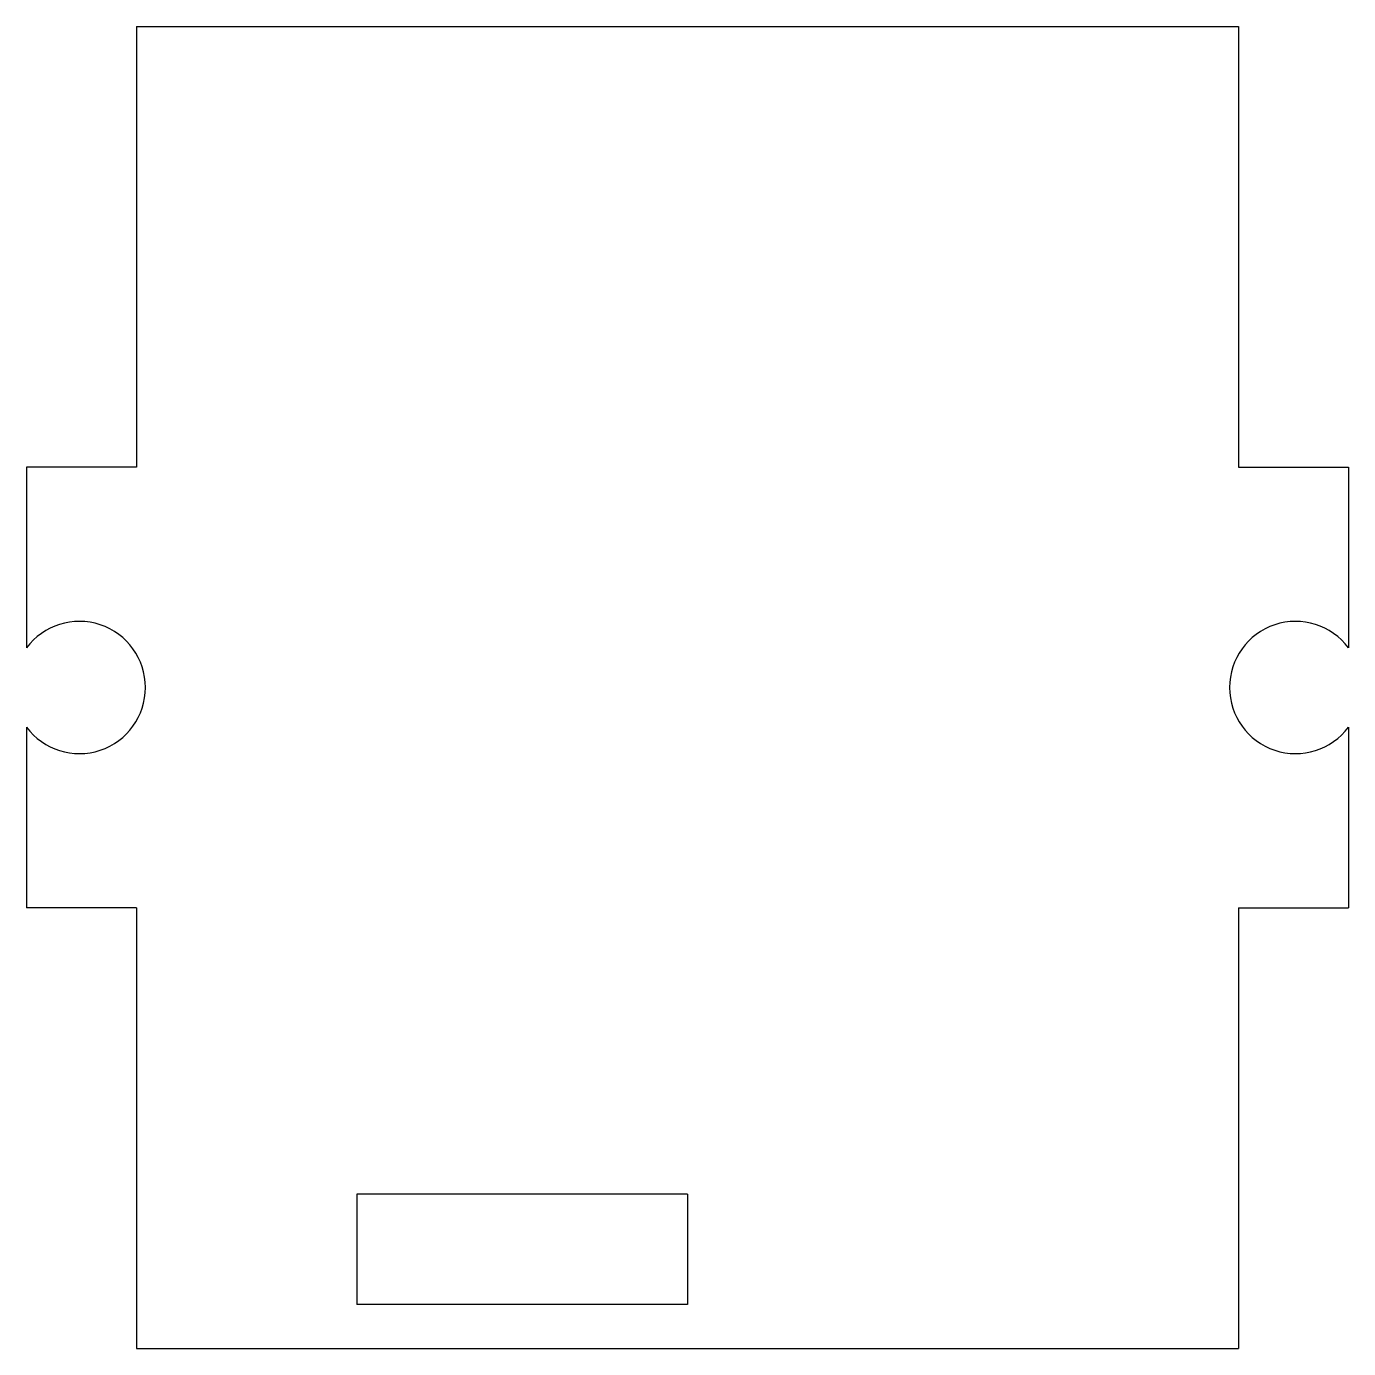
# Model space of a CAD drawing. Extents: x -0.75 to 0.75, y -0.75 to 0.75.
import ezdxf

# ---------------------------------------------------------------- set-up
doc = ezdxf.new("R2010")
doc.units = 0
doc.layers.add('VISIBLE', color=7, linetype='CONTINUOUS')

msp = doc.modelspace()

# ---------------------------------------------------------------- linework, layer by layer
at = {"layer": 'VISIBLE'}
for p, q in [((-0.625, 0.75, 0.125), (0.625, 0.75, 0.125)), ((-0.625, 0.75, 0.125), (-0.625, 0.25, 0.125)), ((0.625, 0.75, 0.125), (0.625, 0.25, 0.125)), ((-0.625, 0.25, 0.125), (-0.75, 0.25, 0.125)), ((-0.75, 0.25, 0.125), (-0.75, 0.045, 0.125)), ((0.625, 0.25, 0.125), (0.75, 0.25, 0.125)), ((0.75, 0.25, 0.125), (0.75, 0.045, 0.125)), ((-0.75, -0.045, 0.125), (-0.75, -0.25, 0.125)), ((0.75, -0.045, 0.125), (0.75, -0.25, 0.125)), ((-0.625, -0.25, 0.125), (-0.75, -0.25, 0.125)), ((-0.625, -0.25, 0.125), (-0.625, -0.75, 0.125)), ((0.625, -0.25, 0.125), (0.625, -0.75, 0.125)), ((0.625, -0.25, 0.125), (0.75, -0.25, 0.125)), ((0, -0.575, 0.125), (-0.375, -0.575, 0.125)), ((-0.375, -0.575, 0.125), (-0.375, -0.7, 0.125)), ((0, -0.575, 0.125), (0, -0.7, 0.125)), ((0, -0.7, 0.125), (-0.375, -0.7, 0.125)), ((-0.625, -0.75, 0.125), (0.625, -0.75, 0.125))]:
    msp.add_line(p, q, dxfattribs=at)
for centre, start, end in [((-0.69, 0, 0.125), 216.8699, 143.1301), ((0.69, 0, 0.125), 36.8699, 323.1301)]:
    msp.add_arc(centre, 0.075, start, end, dxfattribs=at)

doc.saveas('drawing.dxf')
